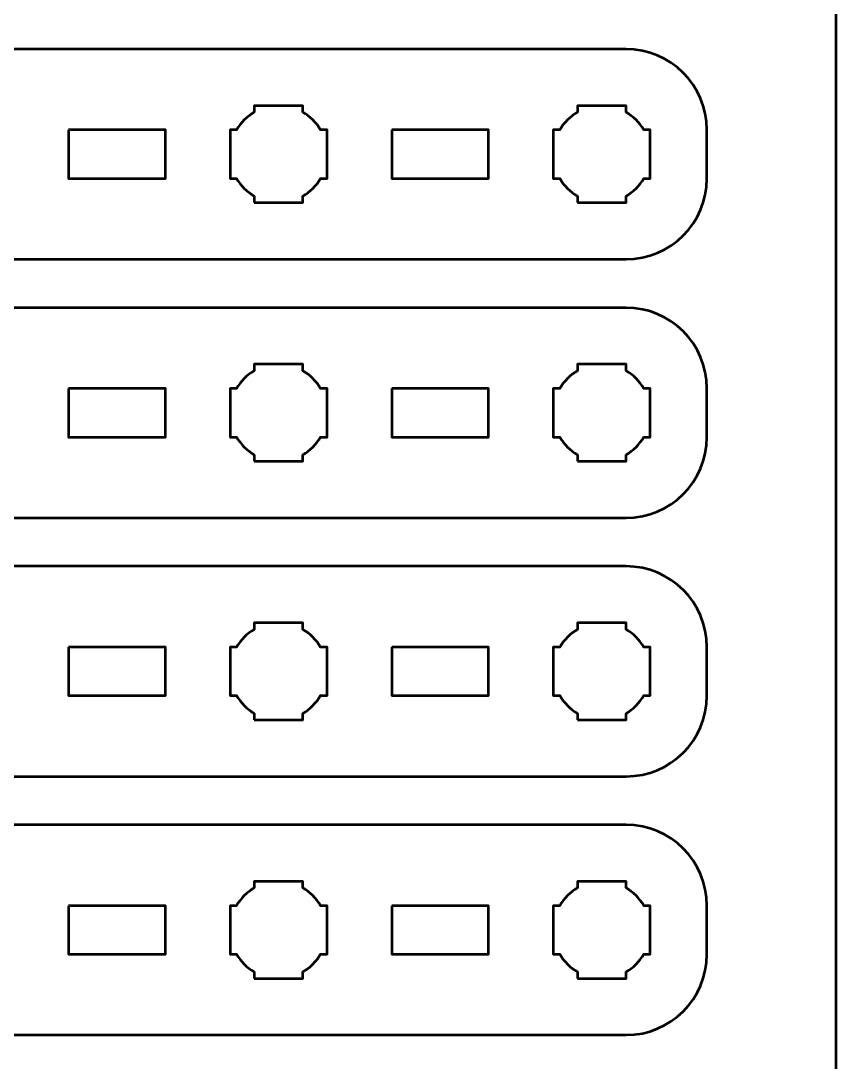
# Model space of a CAD drawing. Header units: centimetres. Extents: x -21 to 0, y -29.7 to 0.
# Drawn here: x -5.04 to 0, y -22.97 to -16.52 of the extents above; entities that cross this region are included whole.
import ezdxf

# ---------------------------------------------------------------- set-up
doc = ezdxf.new("R2010")
doc.units = ezdxf.units.CM
doc.header["$MEASUREMENT"] = 0
doc.layers.add('Layer 1', color=7, linetype='Continuous')

msp = doc.modelspace()

# ---------------------------------------------------------------- linework, layer by layer
at = {"layer": 'Layer 1', "color": 1, "lineweight": 53}
msp.add_open_spline([(-21.00003, -29.19995), (-21.00003, -29.19995), (-21.00003, -5.29992), (-21.00003, -5.29992), (-21.00003, -5.29992), (-21.00003, -5.21709), (-20.93286, -5.14992), (-20.85003, -5.14992), (-20.85003, -5.14992), (-20.7672, -5.14992), (-20.70003, -5.08275), (-20.70003, -4.99992), (-20.70003, -4.99992), (-20.70003, -4.91709), (-20.7672, -4.84992), (-20.85003, -4.84992), (-20.85003, -4.84992), (-20.93286, -4.84992), (-21.00003, -4.78275), (-21.00003, -4.69992), (-21.00003, -4.69992), (-21.00003, -4.61709), (-20.93286, -4.54992), (-20.85003, -4.54992), (-20.85003, -4.54992), (-20.7672, -4.54992), (-20.70003, -4.48275), (-20.70003, -4.39992), (-20.70003, -4.39992), (-20.70003, -4.31709), (-20.7672, -4.24992), (-20.85003, -4.24992), (-20.85003, -4.24992), (-20.93286, -4.24992), (-21.00003, -4.18275), (-21.00003, -4.09992), (-21.00003, -4.09992), (-21.00003, -4.01709), (-20.93286, -3.94992), (-20.85003, -3.94992), (-20.85003, -3.94992), (-20.7672, -3.94992), (-20.70003, -3.88275), (-20.70003, -3.79992), (-20.70003, -3.79992), (-20.70003, -3.71709), (-20.7672, -3.64992), (-20.85003, -3.64992), (-20.85003, -3.64992), (-20.93286, -3.64992), (-21.00003, -3.58275), (-21.00003, -3.49992), (-21.00003, -3.49992), (-21.00003, -3.41709), (-20.93286, -3.34992), (-20.85003, -3.34992), (-20.85003, -3.34992), (-20.7672, -3.34992), (-20.70003, -3.28275), (-20.70003, -3.19992), (-20.70003, -3.19992), (-20.70003, -3.11709), (-20.7672, -3.04992), (-20.85003, -3.04992), (-20.85003, -3.04992), (-20.93286, -3.04992), (-21.00003, -2.98275), (-21.00003, -2.89992), (-21.00003, -2.89992), (-21.00003, -2.81709), (-20.93286, -2.74992), (-20.85003, -2.74992), (-20.85003, -2.74992), (-20.7672, -2.74992), (-20.70003, -2.68275), (-20.70003, -2.59992), (-20.70003, -2.59992), (-20.70003, -2.51709), (-20.7672, -2.44992), (-20.85003, -2.44992), (-20.85003, -2.44992), (-20.93286, -2.44992), (-21.00003, -2.38275), (-21.00003, -2.29992), (-21.00003, -2.29992), (-21.00003, -2.21709), (-20.93286, -2.14992), (-20.85003, -2.14992), (-20.85003, -2.14992), (-20.7672, -2.14992), (-20.70003, -2.08275), (-20.70003, -1.99992), (-20.70003, -1.99992), (-20.70003, -1.91709), (-20.7672, -1.84992), (-20.85003, -1.84992), (-20.85003, -1.84992), (-20.93286, -1.84992), (-21.00003, -1.78275), (-21.00003, -1.69992), (-21.00003, -1.69992), (-21.00003, -1.61709), (-20.93286, -1.54992), (-20.85003, -1.54992), (-20.85003, -1.54992), (-20.7672, -1.54992), (-20.70003, -1.48275), (-20.70003, -1.39992), (-20.70003, -1.39992), (-20.70003, -1.31709), (-20.7672, -1.24992), (-20.85003, -1.24992), (-20.85003, -1.24992), (-20.93286, -1.24992), (-21.00003, -1.18275), (-21.00003, -1.09992), (-21.00003, -1.09992), (-21.00003, -1.09992), (-21.00003, -0.49992), (-21.00003, -0.49992), (-21.00003, -0.49992), (-21.00003, -0.22295), (-20.77694, 0.00004), (-20.49994, 0.00004), (-20.49994, 0.00004), (-20.49994, 0.00004), (-0.50008, 0.00004), (-0.50008, 0.00004), (-0.50008, 0.00004), (-0.22294, 0.00004), (0.00002, -0.22295), (0.00002, -0.49992), (0.00002, -0.49992), (0.00002, -0.49992), (0.00002, -29.19995), (0.00002, -29.19995), (0.00002, -29.19995), (0.00002, -29.47695), (-0.22294, -29.70004), (-0.50008, -29.70004), (-0.50008, -29.70004), (-0.50008, -29.70004), (-20.49994, -29.70004), (-20.49994, -29.70004), (-20.49994, -29.70004), (-20.77694, -29.70004), (-21.00003, -29.47695), (-21.00003, -29.19995)], degree=3, knots=[0, 0, 0, 0, 0.027027, 0.027027, 0.027027, 0.027027, 0.0540541, 0.0540541, 0.0540541, 0.0540541, 0.0810811, 0.0810811, 0.0810811, 0.0810811, 0.1081081, 0.1081081, 0.1081081, 0.1081081, 0.1351351, 0.1351351, 0.1351351, 0.1351351, 0.1621622, 0.1621622, 0.1621622, 0.1621622, 0.1891892, 0.1891892, 0.1891892, 0.1891892, 0.2162162, 0.2162162, 0.2162162, 0.2162162, 0.2432432, 0.2432432, 0.2432432, 0.2432432, 0.2702703, 0.2702703, 0.2702703, 0.2702703, 0.2972973, 0.2972973, 0.2972973, 0.2972973, 0.3243243, 0.3243243, 0.3243243, 0.3243243, 0.3513514, 0.3513514, 0.3513514, 0.3513514, 0.3783784, 0.3783784, 0.3783784, 0.3783784, 0.4054054, 0.4054054, 0.4054054, 0.4054054, 0.4324324, 0.4324324, 0.4324324, 0.4324324, 0.4594595, 0.4594595, 0.4594595, 0.4594595, 0.4864865, 0.4864865, 0.4864865, 0.4864865, 0.5135135, 0.5135135, 0.5135135, 0.5135135, 0.5405405, 0.5405405, 0.5405405, 0.5405405, 0.5675676, 0.5675676, 0.5675676, 0.5675676, 0.5945946, 0.5945946, 0.5945946, 0.5945946, 0.6216216, 0.6216216, 0.6216216, 0.6216216, 0.6486486, 0.6486486, 0.6486486, 0.6486486, 0.6756757, 0.6756757, 0.6756757, 0.6756757, 0.7027027, 0.7027027, 0.7027027, 0.7027027, 0.7297297, 0.7297297, 0.7297297, 0.7297297, 0.7567568, 0.7567568, 0.7567568, 0.7567568, 0.7837838, 0.7837838, 0.7837838, 0.7837838, 0.8108108, 0.8108108, 0.8108108, 0.8108108, 0.8378378, 0.8378378, 0.8378378, 0.8378378, 0.8648649, 0.8648649, 0.8648649, 0.8648649, 0.8918919, 0.8918919, 0.8918919, 0.8918919, 0.9189189, 0.9189189, 0.9189189, 0.9189189, 0.9459459, 0.9459459, 0.9459459, 0.9459459, 0.972973, 0.972973, 0.972973, 0.972973, 1, 1, 1, 1], dxfattribs=at)
at = {"layer": 'Layer 1', "color": 3, "lineweight": 53}
for points in [[(-9.59998, -16.70001), (-9.59998, -16.70001), (-1.30007, -16.70001), (-1.30007, -16.70001), (-1.30007, -16.70001), (-1.02307, -16.70001), (-0.79997, -16.9231), (-0.79997, -17.2001), (-0.79997, -17.2001), (-0.79997, -17.2001), (-0.79997, -17.50011), (-0.79997, -17.50011), (-0.79997, -17.50011), (-0.79997, -17.77707), (-1.02307, -18.00003), (-1.30007, -18.00003), (-1.30007, -18.00003), (-1.30007, -18.00003), (-9.59998, -18.00003), (-9.59998, -18.00003), (-9.59998, -18.00003), (-9.87698, -18.00003), (-10.10008, -17.77707), (-10.10008, -17.50011), (-10.10008, -17.50011), (-10.10008, -17.50011), (-10.10008, -17.2001), (-10.10008, -17.2001), (-10.10008, -17.2001), (-10.10008, -16.9231), (-9.87698, -16.70001), (-9.59998, -16.70001)], [(-9.59998, -18.30001), (-9.59998, -18.30001), (-1.30007, -18.30001), (-1.30007, -18.30001), (-1.30007, -18.30001), (-1.02307, -18.30001), (-0.79997, -18.5231), (-0.79997, -18.8001), (-0.79997, -18.8001), (-0.79997, -18.8001), (-0.79997, -19.10011), (-0.79997, -19.10011), (-0.79997, -19.10011), (-0.79997, -19.37707), (-1.02307, -19.60003), (-1.30007, -19.60003), (-1.30007, -19.60003), (-1.30007, -19.60003), (-9.59998, -19.60003), (-9.59998, -19.60003), (-9.59998, -19.60003), (-9.87698, -19.60003), (-10.10008, -19.37707), (-10.10008, -19.10011), (-10.10008, -19.10011), (-10.10008, -19.10011), (-10.10008, -18.8001), (-10.10008, -18.8001), (-10.10008, -18.8001), (-10.10008, -18.5231), (-9.87698, -18.30001), (-9.59998, -18.30001)], [(-9.59998, -19.90001), (-9.59998, -19.90001), (-1.30007, -19.90001), (-1.30007, -19.90001), (-1.30007, -19.90001), (-1.02307, -19.90001), (-0.79997, -20.1231), (-0.79997, -20.4001), (-0.79997, -20.4001), (-0.79997, -20.4001), (-0.79997, -20.70011), (-0.79997, -20.70011), (-0.79997, -20.70011), (-0.79997, -20.97707), (-1.02307, -21.20003), (-1.30007, -21.20003), (-1.30007, -21.20003), (-1.30007, -21.20003), (-9.59998, -21.20003), (-9.59998, -21.20003), (-9.59998, -21.20003), (-9.87698, -21.20003), (-10.10008, -20.97707), (-10.10008, -20.70011), (-10.10008, -20.70011), (-10.10008, -20.70011), (-10.10008, -20.4001), (-10.10008, -20.4001), (-10.10008, -20.4001), (-10.10008, -20.1231), (-9.87698, -19.90001), (-9.59998, -19.90001)], [(-9.59998, -21.50001), (-9.59998, -21.50001), (-1.30007, -21.50001), (-1.30007, -21.50001), (-1.30007, -21.50001), (-1.02307, -21.50001), (-0.79997, -21.7231), (-0.79997, -22.0001), (-0.79997, -22.0001), (-0.79997, -22.0001), (-0.79997, -22.30011), (-0.79997, -22.30011), (-0.79997, -22.30011), (-0.79997, -22.57707), (-1.02307, -22.80003), (-1.30007, -22.80003), (-1.30007, -22.80003), (-1.30007, -22.80003), (-9.59998, -22.80003), (-9.59998, -22.80003), (-9.59998, -22.80003), (-9.87698, -22.80003), (-10.10008, -22.57707), (-10.10008, -22.30011), (-10.10008, -22.30011), (-10.10008, -22.30011), (-10.10008, -22.0001), (-10.10008, -22.0001), (-10.10008, -22.0001), (-10.10008, -21.7231), (-9.87698, -21.50001), (-9.59998, -21.50001)]]:
    msp.add_open_spline(points, degree=3, knots=[0, 0, 0, 0, 0.125, 0.125, 0.125, 0.125, 0.25, 0.25, 0.25, 0.25, 0.375, 0.375, 0.375, 0.375, 0.5, 0.5, 0.5, 0.5, 0.625, 0.625, 0.625, 0.625, 0.75, 0.75, 0.75, 0.75, 0.875, 0.875, 0.875, 0.875, 1, 1, 1, 1], dxfattribs=at)
at = {"layer": 'Layer 1', "lineweight": 53}
for points, knots in [([(-3.60001, -17.65004), (-3.60001, -17.65004), (-3.60001, -17.60993), (-3.60001, -17.60993), (-3.60001, -17.60993), (-3.64562, -17.58361), (-3.68351, -17.54558), (-3.70983, -17.50011), (-3.70983, -17.50011), (-3.70983, -17.50011), (-3.75008, -17.50011), (-3.75008, -17.50011), (-3.75008, -17.50011), (-3.75008, -17.50011), (-3.75008, -17.35003), (-3.75008, -17.35003), (-3.75008, -17.35003), (-3.75008, -17.35003), (-3.75008, -17.2001), (-3.75008, -17.2001), (-3.75008, -17.2001), (-3.75008, -17.2001), (-3.70983, -17.2001), (-3.70983, -17.2001), (-3.70983, -17.2001), (-3.68351, -17.15449), (-3.64562, -17.11657), (-3.60001, -17.09025), (-3.60001, -17.09025), (-3.60001, -17.09025), (-3.60001, -17.05003), (-3.60001, -17.05003), (-3.60001, -17.05003), (-3.60001, -17.05003), (-3.45008, -17.05003), (-3.45008, -17.05003), (-3.45008, -17.05003), (-3.45008, -17.05003), (-3.3, -17.05003), (-3.3, -17.05003), (-3.3, -17.05003), (-3.3, -17.05003), (-3.3, -17.09025), (-3.3, -17.09025), (-3.3, -17.09025), (-3.25453, -17.11657), (-3.2165, -17.15449), (-3.19018, -17.2001), (-3.19018, -17.2001), (-3.19018, -17.2001), (-3.15007, -17.2001), (-3.15007, -17.2001), (-3.15007, -17.2001), (-3.15007, -17.2001), (-3.15007, -17.35003), (-3.15007, -17.35003), (-3.15007, -17.35003), (-3.15007, -17.35003), (-3.15007, -17.50011), (-3.15007, -17.50011), (-3.15007, -17.50011), (-3.15007, -17.50011), (-3.19018, -17.50011), (-3.19018, -17.50011), (-3.19018, -17.50011), (-3.2165, -17.54558), (-3.25453, -17.58361), (-3.3, -17.60993), (-3.3, -17.60993), (-3.3, -17.60993), (-3.3, -17.65004), (-3.3, -17.65004), (-3.3, -17.65004), (-3.3, -17.65004), (-3.45008, -17.65004), (-3.45008, -17.65004), (-3.45008, -17.65004), (-3.45008, -17.65004), (-3.60001, -17.65004), (-3.60001, -17.65004)], [0, 0, 0, 0, 0.05, 0.05, 0.05, 0.05, 0.1, 0.1, 0.1, 0.1, 0.15, 0.15, 0.15, 0.15, 0.2, 0.2, 0.2, 0.2, 0.25, 0.25, 0.25, 0.25, 0.3, 0.3, 0.3, 0.3, 0.35, 0.35, 0.35, 0.35, 0.4, 0.4, 0.4, 0.4, 0.45, 0.45, 0.45, 0.45, 0.5, 0.5, 0.5, 0.5, 0.55, 0.55, 0.55, 0.55, 0.6, 0.6, 0.6, 0.6, 0.65, 0.65, 0.65, 0.65, 0.7, 0.7, 0.7, 0.7, 0.75, 0.75, 0.75, 0.75, 0.8, 0.8, 0.8, 0.8, 0.85, 0.85, 0.85, 0.85, 0.9, 0.9, 0.9, 0.9, 0.95, 0.95, 0.95, 0.95, 1, 1, 1, 1]), ([(-1.60007, -17.65004), (-1.60007, -17.65004), (-1.60007, -17.60993), (-1.60007, -17.60993), (-1.60007, -17.60993), (-1.64555, -17.58361), (-1.68358, -17.54558), (-1.70989, -17.50011), (-1.70989, -17.50011), (-1.70989, -17.50011), (-1.75, -17.50011), (-1.75, -17.50011), (-1.75, -17.50011), (-1.75, -17.50011), (-1.75, -17.35003), (-1.75, -17.35003), (-1.75, -17.35003), (-1.75, -17.35003), (-1.75, -17.2001), (-1.75, -17.2001), (-1.75, -17.2001), (-1.75, -17.2001), (-1.70989, -17.2001), (-1.70989, -17.2001), (-1.70989, -17.2001), (-1.68358, -17.15449), (-1.64555, -17.11657), (-1.60007, -17.09025), (-1.60007, -17.09025), (-1.60007, -17.09025), (-1.60007, -17.05003), (-1.60007, -17.05003), (-1.60007, -17.05003), (-1.60007, -17.05003), (-1.45, -17.05003), (-1.45, -17.05003), (-1.45, -17.05003), (-1.45, -17.05003), (-1.30007, -17.05003), (-1.30007, -17.05003), (-1.30007, -17.05003), (-1.30007, -17.05003), (-1.30007, -17.09025), (-1.30007, -17.09025), (-1.30007, -17.09025), (-1.25446, -17.11657), (-1.21657, -17.15449), (-1.19025, -17.2001), (-1.19025, -17.2001), (-1.19025, -17.2001), (-1.15, -17.2001), (-1.15, -17.2001), (-1.15, -17.2001), (-1.15, -17.2001), (-1.15, -17.35003), (-1.15, -17.35003), (-1.15, -17.35003), (-1.15, -17.35003), (-1.15, -17.50011), (-1.15, -17.50011), (-1.15, -17.50011), (-1.15, -17.50011), (-1.19025, -17.50011), (-1.19025, -17.50011), (-1.19025, -17.50011), (-1.21657, -17.54558), (-1.25446, -17.58361), (-1.30007, -17.60993), (-1.30007, -17.60993), (-1.30007, -17.60993), (-1.30007, -17.65004), (-1.30007, -17.65004), (-1.30007, -17.65004), (-1.30007, -17.65004), (-1.45, -17.65004), (-1.45, -17.65004), (-1.45, -17.65004), (-1.45, -17.65004), (-1.60007, -17.65004), (-1.60007, -17.65004)], [0, 0, 0, 0, 0.05, 0.05, 0.05, 0.05, 0.1, 0.1, 0.1, 0.1, 0.15, 0.15, 0.15, 0.15, 0.2, 0.2, 0.2, 0.2, 0.25, 0.25, 0.25, 0.25, 0.3, 0.3, 0.3, 0.3, 0.35, 0.35, 0.35, 0.35, 0.4, 0.4, 0.4, 0.4, 0.45, 0.45, 0.45, 0.45, 0.5, 0.5, 0.5, 0.5, 0.55, 0.55, 0.55, 0.55, 0.6, 0.6, 0.6, 0.6, 0.65, 0.65, 0.65, 0.65, 0.7, 0.7, 0.7, 0.7, 0.75, 0.75, 0.75, 0.75, 0.8, 0.8, 0.8, 0.8, 0.85, 0.85, 0.85, 0.85, 0.9, 0.9, 0.9, 0.9, 0.95, 0.95, 0.95, 0.95, 1, 1, 1, 1]), ([(-4.74999, -17.2001), (-4.74999, -17.2001), (-4.14999, -17.2001), (-4.14999, -17.2001), (-4.14999, -17.2001), (-4.14999, -17.2001), (-4.14999, -17.50011), (-4.14999, -17.50011), (-4.14999, -17.50011), (-4.14999, -17.50011), (-4.74999, -17.50011), (-4.74999, -17.50011), (-4.74999, -17.50011), (-4.74999, -17.50011), (-4.74999, -17.2001), (-4.74999, -17.2001)], [0, 0, 0, 0, 0.25, 0.25, 0.25, 0.25, 0.5, 0.5, 0.5, 0.5, 0.75, 0.75, 0.75, 0.75, 1, 1, 1, 1]), ([(-2.75002, -17.2001), (-2.75002, -17.2001), (-2.15002, -17.2001), (-2.15002, -17.2001), (-2.15002, -17.2001), (-2.15002, -17.2001), (-2.15002, -17.50011), (-2.15002, -17.50011), (-2.15002, -17.50011), (-2.15002, -17.50011), (-2.75002, -17.50011), (-2.75002, -17.50011), (-2.75002, -17.50011), (-2.75002, -17.50011), (-2.75002, -17.2001), (-2.75002, -17.2001)], [0, 0, 0, 0, 0.25, 0.25, 0.25, 0.25, 0.5, 0.5, 0.5, 0.5, 0.75, 0.75, 0.75, 0.75, 1, 1, 1, 1]), ([(-3.60001, -19.25004), (-3.60001, -19.25004), (-3.60001, -19.20993), (-3.60001, -19.20993), (-3.60001, -19.20993), (-3.64562, -19.18361), (-3.68351, -19.14558), (-3.70983, -19.10011), (-3.70983, -19.10011), (-3.70983, -19.10011), (-3.75008, -19.10011), (-3.75008, -19.10011), (-3.75008, -19.10011), (-3.75008, -19.10011), (-3.75008, -18.95003), (-3.75008, -18.95003), (-3.75008, -18.95003), (-3.75008, -18.95003), (-3.75008, -18.8001), (-3.75008, -18.8001), (-3.75008, -18.8001), (-3.75008, -18.8001), (-3.70983, -18.8001), (-3.70983, -18.8001), (-3.70983, -18.8001), (-3.68351, -18.75449), (-3.64562, -18.71657), (-3.60001, -18.69025), (-3.60001, -18.69025), (-3.60001, -18.69025), (-3.60001, -18.65003), (-3.60001, -18.65003), (-3.60001, -18.65003), (-3.60001, -18.65003), (-3.45008, -18.65003), (-3.45008, -18.65003), (-3.45008, -18.65003), (-3.45008, -18.65003), (-3.3, -18.65003), (-3.3, -18.65003), (-3.3, -18.65003), (-3.3, -18.65003), (-3.3, -18.69025), (-3.3, -18.69025), (-3.3, -18.69025), (-3.25453, -18.71657), (-3.2165, -18.75449), (-3.19018, -18.8001), (-3.19018, -18.8001), (-3.19018, -18.8001), (-3.15007, -18.8001), (-3.15007, -18.8001), (-3.15007, -18.8001), (-3.15007, -18.8001), (-3.15007, -18.95003), (-3.15007, -18.95003), (-3.15007, -18.95003), (-3.15007, -18.95003), (-3.15007, -19.10011), (-3.15007, -19.10011), (-3.15007, -19.10011), (-3.15007, -19.10011), (-3.19018, -19.10011), (-3.19018, -19.10011), (-3.19018, -19.10011), (-3.2165, -19.14558), (-3.25453, -19.18361), (-3.3, -19.20993), (-3.3, -19.20993), (-3.3, -19.20993), (-3.3, -19.25004), (-3.3, -19.25004), (-3.3, -19.25004), (-3.3, -19.25004), (-3.45008, -19.25004), (-3.45008, -19.25004), (-3.45008, -19.25004), (-3.45008, -19.25004), (-3.60001, -19.25004), (-3.60001, -19.25004)], [0, 0, 0, 0, 0.05, 0.05, 0.05, 0.05, 0.1, 0.1, 0.1, 0.1, 0.15, 0.15, 0.15, 0.15, 0.2, 0.2, 0.2, 0.2, 0.25, 0.25, 0.25, 0.25, 0.3, 0.3, 0.3, 0.3, 0.35, 0.35, 0.35, 0.35, 0.4, 0.4, 0.4, 0.4, 0.45, 0.45, 0.45, 0.45, 0.5, 0.5, 0.5, 0.5, 0.55, 0.55, 0.55, 0.55, 0.6, 0.6, 0.6, 0.6, 0.65, 0.65, 0.65, 0.65, 0.7, 0.7, 0.7, 0.7, 0.75, 0.75, 0.75, 0.75, 0.8, 0.8, 0.8, 0.8, 0.85, 0.85, 0.85, 0.85, 0.9, 0.9, 0.9, 0.9, 0.95, 0.95, 0.95, 0.95, 1, 1, 1, 1]), ([(-1.60007, -19.25004), (-1.60007, -19.25004), (-1.60007, -19.20993), (-1.60007, -19.20993), (-1.60007, -19.20993), (-1.64555, -19.18361), (-1.68358, -19.14558), (-1.70989, -19.10011), (-1.70989, -19.10011), (-1.70989, -19.10011), (-1.75, -19.10011), (-1.75, -19.10011), (-1.75, -19.10011), (-1.75, -19.10011), (-1.75, -18.95003), (-1.75, -18.95003), (-1.75, -18.95003), (-1.75, -18.95003), (-1.75, -18.8001), (-1.75, -18.8001), (-1.75, -18.8001), (-1.75, -18.8001), (-1.70989, -18.8001), (-1.70989, -18.8001), (-1.70989, -18.8001), (-1.68358, -18.75449), (-1.64555, -18.71657), (-1.60007, -18.69025), (-1.60007, -18.69025), (-1.60007, -18.69025), (-1.60007, -18.65003), (-1.60007, -18.65003), (-1.60007, -18.65003), (-1.60007, -18.65003), (-1.45, -18.65003), (-1.45, -18.65003), (-1.45, -18.65003), (-1.45, -18.65003), (-1.30007, -18.65003), (-1.30007, -18.65003), (-1.30007, -18.65003), (-1.30007, -18.65003), (-1.30007, -18.69025), (-1.30007, -18.69025), (-1.30007, -18.69025), (-1.25446, -18.71657), (-1.21657, -18.75449), (-1.19025, -18.8001), (-1.19025, -18.8001), (-1.19025, -18.8001), (-1.15, -18.8001), (-1.15, -18.8001), (-1.15, -18.8001), (-1.15, -18.8001), (-1.15, -18.95003), (-1.15, -18.95003), (-1.15, -18.95003), (-1.15, -18.95003), (-1.15, -19.10011), (-1.15, -19.10011), (-1.15, -19.10011), (-1.15, -19.10011), (-1.19025, -19.10011), (-1.19025, -19.10011), (-1.19025, -19.10011), (-1.21657, -19.14558), (-1.25446, -19.18361), (-1.30007, -19.20993), (-1.30007, -19.20993), (-1.30007, -19.20993), (-1.30007, -19.25004), (-1.30007, -19.25004), (-1.30007, -19.25004), (-1.30007, -19.25004), (-1.45, -19.25004), (-1.45, -19.25004), (-1.45, -19.25004), (-1.45, -19.25004), (-1.60007, -19.25004), (-1.60007, -19.25004)], [0, 0, 0, 0, 0.05, 0.05, 0.05, 0.05, 0.1, 0.1, 0.1, 0.1, 0.15, 0.15, 0.15, 0.15, 0.2, 0.2, 0.2, 0.2, 0.25, 0.25, 0.25, 0.25, 0.3, 0.3, 0.3, 0.3, 0.35, 0.35, 0.35, 0.35, 0.4, 0.4, 0.4, 0.4, 0.45, 0.45, 0.45, 0.45, 0.5, 0.5, 0.5, 0.5, 0.55, 0.55, 0.55, 0.55, 0.6, 0.6, 0.6, 0.6, 0.65, 0.65, 0.65, 0.65, 0.7, 0.7, 0.7, 0.7, 0.75, 0.75, 0.75, 0.75, 0.8, 0.8, 0.8, 0.8, 0.85, 0.85, 0.85, 0.85, 0.9, 0.9, 0.9, 0.9, 0.95, 0.95, 0.95, 0.95, 1, 1, 1, 1]), ([(-4.74999, -18.8001), (-4.74999, -18.8001), (-4.14999, -18.8001), (-4.14999, -18.8001), (-4.14999, -18.8001), (-4.14999, -18.8001), (-4.14999, -19.10011), (-4.14999, -19.10011), (-4.14999, -19.10011), (-4.14999, -19.10011), (-4.74999, -19.10011), (-4.74999, -19.10011), (-4.74999, -19.10011), (-4.74999, -19.10011), (-4.74999, -18.8001), (-4.74999, -18.8001)], [0, 0, 0, 0, 0.25, 0.25, 0.25, 0.25, 0.5, 0.5, 0.5, 0.5, 0.75, 0.75, 0.75, 0.75, 1, 1, 1, 1]), ([(-2.75002, -18.8001), (-2.75002, -18.8001), (-2.15002, -18.8001), (-2.15002, -18.8001), (-2.15002, -18.8001), (-2.15002, -18.8001), (-2.15002, -19.10011), (-2.15002, -19.10011), (-2.15002, -19.10011), (-2.15002, -19.10011), (-2.75002, -19.10011), (-2.75002, -19.10011), (-2.75002, -19.10011), (-2.75002, -19.10011), (-2.75002, -18.8001), (-2.75002, -18.8001)], [0, 0, 0, 0, 0.25, 0.25, 0.25, 0.25, 0.5, 0.5, 0.5, 0.5, 0.75, 0.75, 0.75, 0.75, 1, 1, 1, 1]), ([(-3.60001, -20.85004), (-3.60001, -20.85004), (-3.60001, -20.80993), (-3.60001, -20.80993), (-3.60001, -20.80993), (-3.64562, -20.78361), (-3.68351, -20.74558), (-3.70983, -20.70011), (-3.70983, -20.70011), (-3.70983, -20.70011), (-3.75008, -20.70011), (-3.75008, -20.70011), (-3.75008, -20.70011), (-3.75008, -20.70011), (-3.75008, -20.55003), (-3.75008, -20.55003), (-3.75008, -20.55003), (-3.75008, -20.55003), (-3.75008, -20.4001), (-3.75008, -20.4001), (-3.75008, -20.4001), (-3.75008, -20.4001), (-3.70983, -20.4001), (-3.70983, -20.4001), (-3.70983, -20.4001), (-3.68351, -20.35449), (-3.64562, -20.31657), (-3.60001, -20.29025), (-3.60001, -20.29025), (-3.60001, -20.29025), (-3.60001, -20.25003), (-3.60001, -20.25003), (-3.60001, -20.25003), (-3.60001, -20.25003), (-3.45008, -20.25003), (-3.45008, -20.25003), (-3.45008, -20.25003), (-3.45008, -20.25003), (-3.3, -20.25003), (-3.3, -20.25003), (-3.3, -20.25003), (-3.3, -20.25003), (-3.3, -20.29025), (-3.3, -20.29025), (-3.3, -20.29025), (-3.25453, -20.31657), (-3.2165, -20.35449), (-3.19018, -20.4001), (-3.19018, -20.4001), (-3.19018, -20.4001), (-3.15007, -20.4001), (-3.15007, -20.4001), (-3.15007, -20.4001), (-3.15007, -20.4001), (-3.15007, -20.55003), (-3.15007, -20.55003), (-3.15007, -20.55003), (-3.15007, -20.55003), (-3.15007, -20.70011), (-3.15007, -20.70011), (-3.15007, -20.70011), (-3.15007, -20.70011), (-3.19018, -20.70011), (-3.19018, -20.70011), (-3.19018, -20.70011), (-3.2165, -20.74558), (-3.25453, -20.78361), (-3.3, -20.80993), (-3.3, -20.80993), (-3.3, -20.80993), (-3.3, -20.85004), (-3.3, -20.85004), (-3.3, -20.85004), (-3.3, -20.85004), (-3.45008, -20.85004), (-3.45008, -20.85004), (-3.45008, -20.85004), (-3.45008, -20.85004), (-3.60001, -20.85004), (-3.60001, -20.85004)], [0, 0, 0, 0, 0.05, 0.05, 0.05, 0.05, 0.1, 0.1, 0.1, 0.1, 0.15, 0.15, 0.15, 0.15, 0.2, 0.2, 0.2, 0.2, 0.25, 0.25, 0.25, 0.25, 0.3, 0.3, 0.3, 0.3, 0.35, 0.35, 0.35, 0.35, 0.4, 0.4, 0.4, 0.4, 0.45, 0.45, 0.45, 0.45, 0.5, 0.5, 0.5, 0.5, 0.55, 0.55, 0.55, 0.55, 0.6, 0.6, 0.6, 0.6, 0.65, 0.65, 0.65, 0.65, 0.7, 0.7, 0.7, 0.7, 0.75, 0.75, 0.75, 0.75, 0.8, 0.8, 0.8, 0.8, 0.85, 0.85, 0.85, 0.85, 0.9, 0.9, 0.9, 0.9, 0.95, 0.95, 0.95, 0.95, 1, 1, 1, 1]), ([(-1.60007, -20.85004), (-1.60007, -20.85004), (-1.60007, -20.80993), (-1.60007, -20.80993), (-1.60007, -20.80993), (-1.64555, -20.78361), (-1.68358, -20.74558), (-1.70989, -20.70011), (-1.70989, -20.70011), (-1.70989, -20.70011), (-1.75, -20.70011), (-1.75, -20.70011), (-1.75, -20.70011), (-1.75, -20.70011), (-1.75, -20.55003), (-1.75, -20.55003), (-1.75, -20.55003), (-1.75, -20.55003), (-1.75, -20.4001), (-1.75, -20.4001), (-1.75, -20.4001), (-1.75, -20.4001), (-1.70989, -20.4001), (-1.70989, -20.4001), (-1.70989, -20.4001), (-1.68358, -20.35449), (-1.64555, -20.31657), (-1.60007, -20.29025), (-1.60007, -20.29025), (-1.60007, -20.29025), (-1.60007, -20.25003), (-1.60007, -20.25003), (-1.60007, -20.25003), (-1.60007, -20.25003), (-1.45, -20.25003), (-1.45, -20.25003), (-1.45, -20.25003), (-1.45, -20.25003), (-1.30007, -20.25003), (-1.30007, -20.25003), (-1.30007, -20.25003), (-1.30007, -20.25003), (-1.30007, -20.29025), (-1.30007, -20.29025), (-1.30007, -20.29025), (-1.25446, -20.31657), (-1.21657, -20.35449), (-1.19025, -20.4001), (-1.19025, -20.4001), (-1.19025, -20.4001), (-1.15, -20.4001), (-1.15, -20.4001), (-1.15, -20.4001), (-1.15, -20.4001), (-1.15, -20.55003), (-1.15, -20.55003), (-1.15, -20.55003), (-1.15, -20.55003), (-1.15, -20.70011), (-1.15, -20.70011), (-1.15, -20.70011), (-1.15, -20.70011), (-1.19025, -20.70011), (-1.19025, -20.70011), (-1.19025, -20.70011), (-1.21657, -20.74558), (-1.25446, -20.78361), (-1.30007, -20.80993), (-1.30007, -20.80993), (-1.30007, -20.80993), (-1.30007, -20.85004), (-1.30007, -20.85004), (-1.30007, -20.85004), (-1.30007, -20.85004), (-1.45, -20.85004), (-1.45, -20.85004), (-1.45, -20.85004), (-1.45, -20.85004), (-1.60007, -20.85004), (-1.60007, -20.85004)], [0, 0, 0, 0, 0.05, 0.05, 0.05, 0.05, 0.1, 0.1, 0.1, 0.1, 0.15, 0.15, 0.15, 0.15, 0.2, 0.2, 0.2, 0.2, 0.25, 0.25, 0.25, 0.25, 0.3, 0.3, 0.3, 0.3, 0.35, 0.35, 0.35, 0.35, 0.4, 0.4, 0.4, 0.4, 0.45, 0.45, 0.45, 0.45, 0.5, 0.5, 0.5, 0.5, 0.55, 0.55, 0.55, 0.55, 0.6, 0.6, 0.6, 0.6, 0.65, 0.65, 0.65, 0.65, 0.7, 0.7, 0.7, 0.7, 0.75, 0.75, 0.75, 0.75, 0.8, 0.8, 0.8, 0.8, 0.85, 0.85, 0.85, 0.85, 0.9, 0.9, 0.9, 0.9, 0.95, 0.95, 0.95, 0.95, 1, 1, 1, 1]), ([(-4.74999, -20.4001), (-4.74999, -20.4001), (-4.14999, -20.4001), (-4.14999, -20.4001), (-4.14999, -20.4001), (-4.14999, -20.4001), (-4.14999, -20.70011), (-4.14999, -20.70011), (-4.14999, -20.70011), (-4.14999, -20.70011), (-4.74999, -20.70011), (-4.74999, -20.70011), (-4.74999, -20.70011), (-4.74999, -20.70011), (-4.74999, -20.4001), (-4.74999, -20.4001)], [0, 0, 0, 0, 0.25, 0.25, 0.25, 0.25, 0.5, 0.5, 0.5, 0.5, 0.75, 0.75, 0.75, 0.75, 1, 1, 1, 1]), ([(-2.75002, -20.4001), (-2.75002, -20.4001), (-2.15002, -20.4001), (-2.15002, -20.4001), (-2.15002, -20.4001), (-2.15002, -20.4001), (-2.15002, -20.70011), (-2.15002, -20.70011), (-2.15002, -20.70011), (-2.15002, -20.70011), (-2.75002, -20.70011), (-2.75002, -20.70011), (-2.75002, -20.70011), (-2.75002, -20.70011), (-2.75002, -20.4001), (-2.75002, -20.4001)], [0, 0, 0, 0, 0.25, 0.25, 0.25, 0.25, 0.5, 0.5, 0.5, 0.5, 0.75, 0.75, 0.75, 0.75, 1, 1, 1, 1]), ([(-3.60001, -22.45004), (-3.60001, -22.45004), (-3.60001, -22.40993), (-3.60001, -22.40993), (-3.60001, -22.40993), (-3.64562, -22.38361), (-3.68351, -22.34558), (-3.70983, -22.30011), (-3.70983, -22.30011), (-3.70983, -22.30011), (-3.75008, -22.30011), (-3.75008, -22.30011), (-3.75008, -22.30011), (-3.75008, -22.30011), (-3.75008, -22.15003), (-3.75008, -22.15003), (-3.75008, -22.15003), (-3.75008, -22.15003), (-3.75008, -22.0001), (-3.75008, -22.0001), (-3.75008, -22.0001), (-3.75008, -22.0001), (-3.70983, -22.0001), (-3.70983, -22.0001), (-3.70983, -22.0001), (-3.68351, -21.95449), (-3.64562, -21.91657), (-3.60001, -21.89025), (-3.60001, -21.89025), (-3.60001, -21.89025), (-3.60001, -21.85003), (-3.60001, -21.85003), (-3.60001, -21.85003), (-3.60001, -21.85003), (-3.45008, -21.85003), (-3.45008, -21.85003), (-3.45008, -21.85003), (-3.45008, -21.85003), (-3.3, -21.85003), (-3.3, -21.85003), (-3.3, -21.85003), (-3.3, -21.85003), (-3.3, -21.89025), (-3.3, -21.89025), (-3.3, -21.89025), (-3.25453, -21.91657), (-3.2165, -21.95449), (-3.19018, -22.0001), (-3.19018, -22.0001), (-3.19018, -22.0001), (-3.15007, -22.0001), (-3.15007, -22.0001), (-3.15007, -22.0001), (-3.15007, -22.0001), (-3.15007, -22.15003), (-3.15007, -22.15003), (-3.15007, -22.15003), (-3.15007, -22.15003), (-3.15007, -22.30011), (-3.15007, -22.30011), (-3.15007, -22.30011), (-3.15007, -22.30011), (-3.19018, -22.30011), (-3.19018, -22.30011), (-3.19018, -22.30011), (-3.2165, -22.34558), (-3.25453, -22.38361), (-3.3, -22.40993), (-3.3, -22.40993), (-3.3, -22.40993), (-3.3, -22.45004), (-3.3, -22.45004), (-3.3, -22.45004), (-3.3, -22.45004), (-3.45008, -22.45004), (-3.45008, -22.45004), (-3.45008, -22.45004), (-3.45008, -22.45004), (-3.60001, -22.45004), (-3.60001, -22.45004)], [0, 0, 0, 0, 0.05, 0.05, 0.05, 0.05, 0.1, 0.1, 0.1, 0.1, 0.15, 0.15, 0.15, 0.15, 0.2, 0.2, 0.2, 0.2, 0.25, 0.25, 0.25, 0.25, 0.3, 0.3, 0.3, 0.3, 0.35, 0.35, 0.35, 0.35, 0.4, 0.4, 0.4, 0.4, 0.45, 0.45, 0.45, 0.45, 0.5, 0.5, 0.5, 0.5, 0.55, 0.55, 0.55, 0.55, 0.6, 0.6, 0.6, 0.6, 0.65, 0.65, 0.65, 0.65, 0.7, 0.7, 0.7, 0.7, 0.75, 0.75, 0.75, 0.75, 0.8, 0.8, 0.8, 0.8, 0.85, 0.85, 0.85, 0.85, 0.9, 0.9, 0.9, 0.9, 0.95, 0.95, 0.95, 0.95, 1, 1, 1, 1]), ([(-1.60007, -22.45004), (-1.60007, -22.45004), (-1.60007, -22.40993), (-1.60007, -22.40993), (-1.60007, -22.40993), (-1.64555, -22.38361), (-1.68358, -22.34558), (-1.70989, -22.30011), (-1.70989, -22.30011), (-1.70989, -22.30011), (-1.75, -22.30011), (-1.75, -22.30011), (-1.75, -22.30011), (-1.75, -22.30011), (-1.75, -22.15003), (-1.75, -22.15003), (-1.75, -22.15003), (-1.75, -22.15003), (-1.75, -22.0001), (-1.75, -22.0001), (-1.75, -22.0001), (-1.75, -22.0001), (-1.70989, -22.0001), (-1.70989, -22.0001), (-1.70989, -22.0001), (-1.68358, -21.95449), (-1.64555, -21.91657), (-1.60007, -21.89025), (-1.60007, -21.89025), (-1.60007, -21.89025), (-1.60007, -21.85003), (-1.60007, -21.85003), (-1.60007, -21.85003), (-1.60007, -21.85003), (-1.45, -21.85003), (-1.45, -21.85003), (-1.45, -21.85003), (-1.45, -21.85003), (-1.30007, -21.85003), (-1.30007, -21.85003), (-1.30007, -21.85003), (-1.30007, -21.85003), (-1.30007, -21.89025), (-1.30007, -21.89025), (-1.30007, -21.89025), (-1.25446, -21.91657), (-1.21657, -21.95449), (-1.19025, -22.0001), (-1.19025, -22.0001), (-1.19025, -22.0001), (-1.15, -22.0001), (-1.15, -22.0001), (-1.15, -22.0001), (-1.15, -22.0001), (-1.15, -22.15003), (-1.15, -22.15003), (-1.15, -22.15003), (-1.15, -22.15003), (-1.15, -22.30011), (-1.15, -22.30011), (-1.15, -22.30011), (-1.15, -22.30011), (-1.19025, -22.30011), (-1.19025, -22.30011), (-1.19025, -22.30011), (-1.21657, -22.34558), (-1.25446, -22.38361), (-1.30007, -22.40993), (-1.30007, -22.40993), (-1.30007, -22.40993), (-1.30007, -22.45004), (-1.30007, -22.45004), (-1.30007, -22.45004), (-1.30007, -22.45004), (-1.45, -22.45004), (-1.45, -22.45004), (-1.45, -22.45004), (-1.45, -22.45004), (-1.60007, -22.45004), (-1.60007, -22.45004)], [0, 0, 0, 0, 0.05, 0.05, 0.05, 0.05, 0.1, 0.1, 0.1, 0.1, 0.15, 0.15, 0.15, 0.15, 0.2, 0.2, 0.2, 0.2, 0.25, 0.25, 0.25, 0.25, 0.3, 0.3, 0.3, 0.3, 0.35, 0.35, 0.35, 0.35, 0.4, 0.4, 0.4, 0.4, 0.45, 0.45, 0.45, 0.45, 0.5, 0.5, 0.5, 0.5, 0.55, 0.55, 0.55, 0.55, 0.6, 0.6, 0.6, 0.6, 0.65, 0.65, 0.65, 0.65, 0.7, 0.7, 0.7, 0.7, 0.75, 0.75, 0.75, 0.75, 0.8, 0.8, 0.8, 0.8, 0.85, 0.85, 0.85, 0.85, 0.9, 0.9, 0.9, 0.9, 0.95, 0.95, 0.95, 0.95, 1, 1, 1, 1]), ([(-4.74999, -22.0001), (-4.74999, -22.0001), (-4.14999, -22.0001), (-4.14999, -22.0001), (-4.14999, -22.0001), (-4.14999, -22.0001), (-4.14999, -22.30011), (-4.14999, -22.30011), (-4.14999, -22.30011), (-4.14999, -22.30011), (-4.74999, -22.30011), (-4.74999, -22.30011), (-4.74999, -22.30011), (-4.74999, -22.30011), (-4.74999, -22.0001), (-4.74999, -22.0001)], [0, 0, 0, 0, 0.25, 0.25, 0.25, 0.25, 0.5, 0.5, 0.5, 0.5, 0.75, 0.75, 0.75, 0.75, 1, 1, 1, 1]), ([(-2.75002, -22.0001), (-2.75002, -22.0001), (-2.15002, -22.0001), (-2.15002, -22.0001), (-2.15002, -22.0001), (-2.15002, -22.0001), (-2.15002, -22.30011), (-2.15002, -22.30011), (-2.15002, -22.30011), (-2.15002, -22.30011), (-2.75002, -22.30011), (-2.75002, -22.30011), (-2.75002, -22.30011), (-2.75002, -22.30011), (-2.75002, -22.0001), (-2.75002, -22.0001)], [0, 0, 0, 0, 0.25, 0.25, 0.25, 0.25, 0.5, 0.5, 0.5, 0.5, 0.75, 0.75, 0.75, 0.75, 1, 1, 1, 1])]:
    msp.add_open_spline(points, degree=3, knots=knots, dxfattribs=at)

doc.saveas('drawing.dxf')
